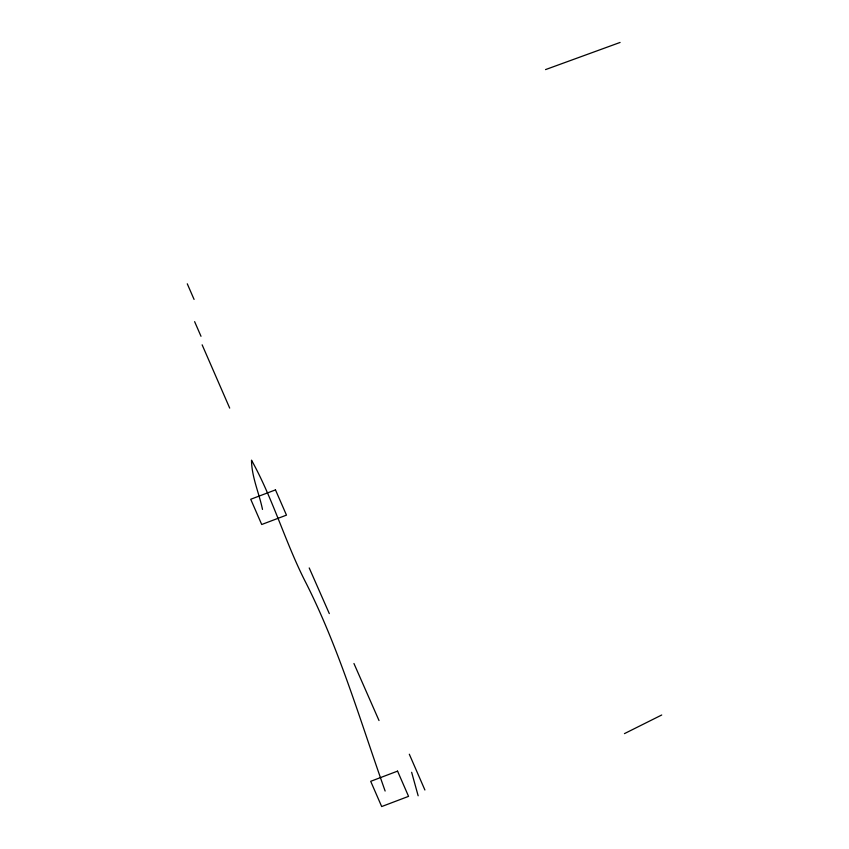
<?xml version="1.0" encoding="UTF-8"?>
<svg xmlns="http://www.w3.org/2000/svg" width="849" height="849" viewBox="0 0 849 849"><rect width="100%" height="100%" fill="white"/><g stroke="black" fill="none" stroke-linecap="round" stroke-linejoin="round"><path stroke-width="1.27" d="M624.45 733.621L661.721 714.996M545.536 69.597L620.088 42.45M353.948 663.504L379.015 720.546M309.216 567.939L329.306 613.604M409.314 754.22L424.903 789.995M187.279 283.81L194.071 299.41M194.623 321.654L201.001 336.289M202.136 344.832L229.697 408.104M385.128 791.035C360.443 721.395 339.653 649.846 306.351 583.645C285.625 543.636 273.346 499.403 251.506 460.179C251.633 476.83 259.136 493.142 262.5 509.432M411.648 772.303L418.154 795.778M275.479 489.894L250.72 499.265L261.715 524.502L286.474 515.131L275.479 489.894M397.565 771.125L370.695 781.313L381.679 806.55L408.56 796.362L397.565 771.125"/></g></svg>
